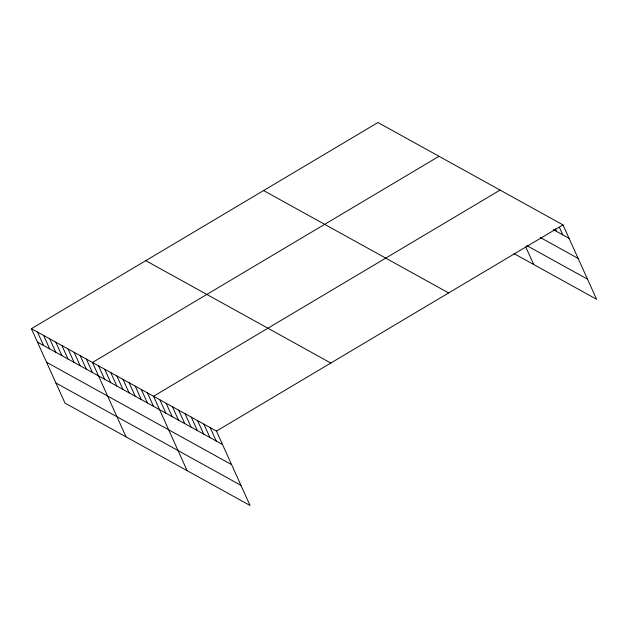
<?xml version="1.0" encoding="UTF-8"?>
<svg xmlns="http://www.w3.org/2000/svg" width="628" height="628" viewBox="0 0 628 628"><rect width="100%" height="100%" fill="white"/><g stroke="black" fill="none" stroke-linecap="round" stroke-linejoin="round"><path stroke-width="0.94" d="M31.4 328.695L216.456 431.075L250.046 505.485L64.998 403.098L31.4 328.695L377.954 122.515L563.002 224.903L596.6 299.305L513.837 253.516M439.019 156.301L92.465 362.482L126.063 436.884M500.084 190.088L153.538 396.268L187.128 470.67M216.456 431.075L563.002 224.903M553.339 229.628L569.07 238.334M540.402 237.565L578.153 258.453M526.955 245.681L587.518 279.185M263.587 190.551L448.643 292.938M145.759 260.651L330.815 363.039M37.468 342.127L222.516 444.506M46.55 362.246L231.606 464.634M55.908 382.978L240.964 485.365M559.367 227.297L562.774 234.848M555.348 228.851L556.486 231.371M525.73 246.89L533.682 264.498M210.16 427.597L216.228 441.029M203.872 424.112L209.933 437.543M197.577 420.634L203.645 434.066M191.289 417.149L197.349 430.58M184.993 413.671L191.061 427.103M178.705 410.186L184.765 423.625M172.41 406.709L178.478 420.14M166.122 403.231L172.182 416.662M159.826 399.746L165.894 413.177M147.431 392.885L153.491 406.316M141.324 389.509L147.384 402.94M135.216 386.126L141.276 399.565M129.109 382.75L135.177 396.182M123.002 379.375L129.07 392.806M116.894 375.991L122.962 389.423M110.787 372.616L116.855 386.047M104.68 369.233L110.748 382.672M98.572 365.857L104.641 379.288M86.358 359.098L92.426 372.53M80.251 355.723L86.319 369.154M74.151 352.339L80.211 365.779M68.044 348.964L74.104 362.395M61.937 345.588L67.997 359.02M55.829 342.205L61.889 355.636M49.722 338.83L55.782 352.261M43.615 335.446L49.675 348.885M37.507 332.071L43.575 345.502"/></g></svg>
